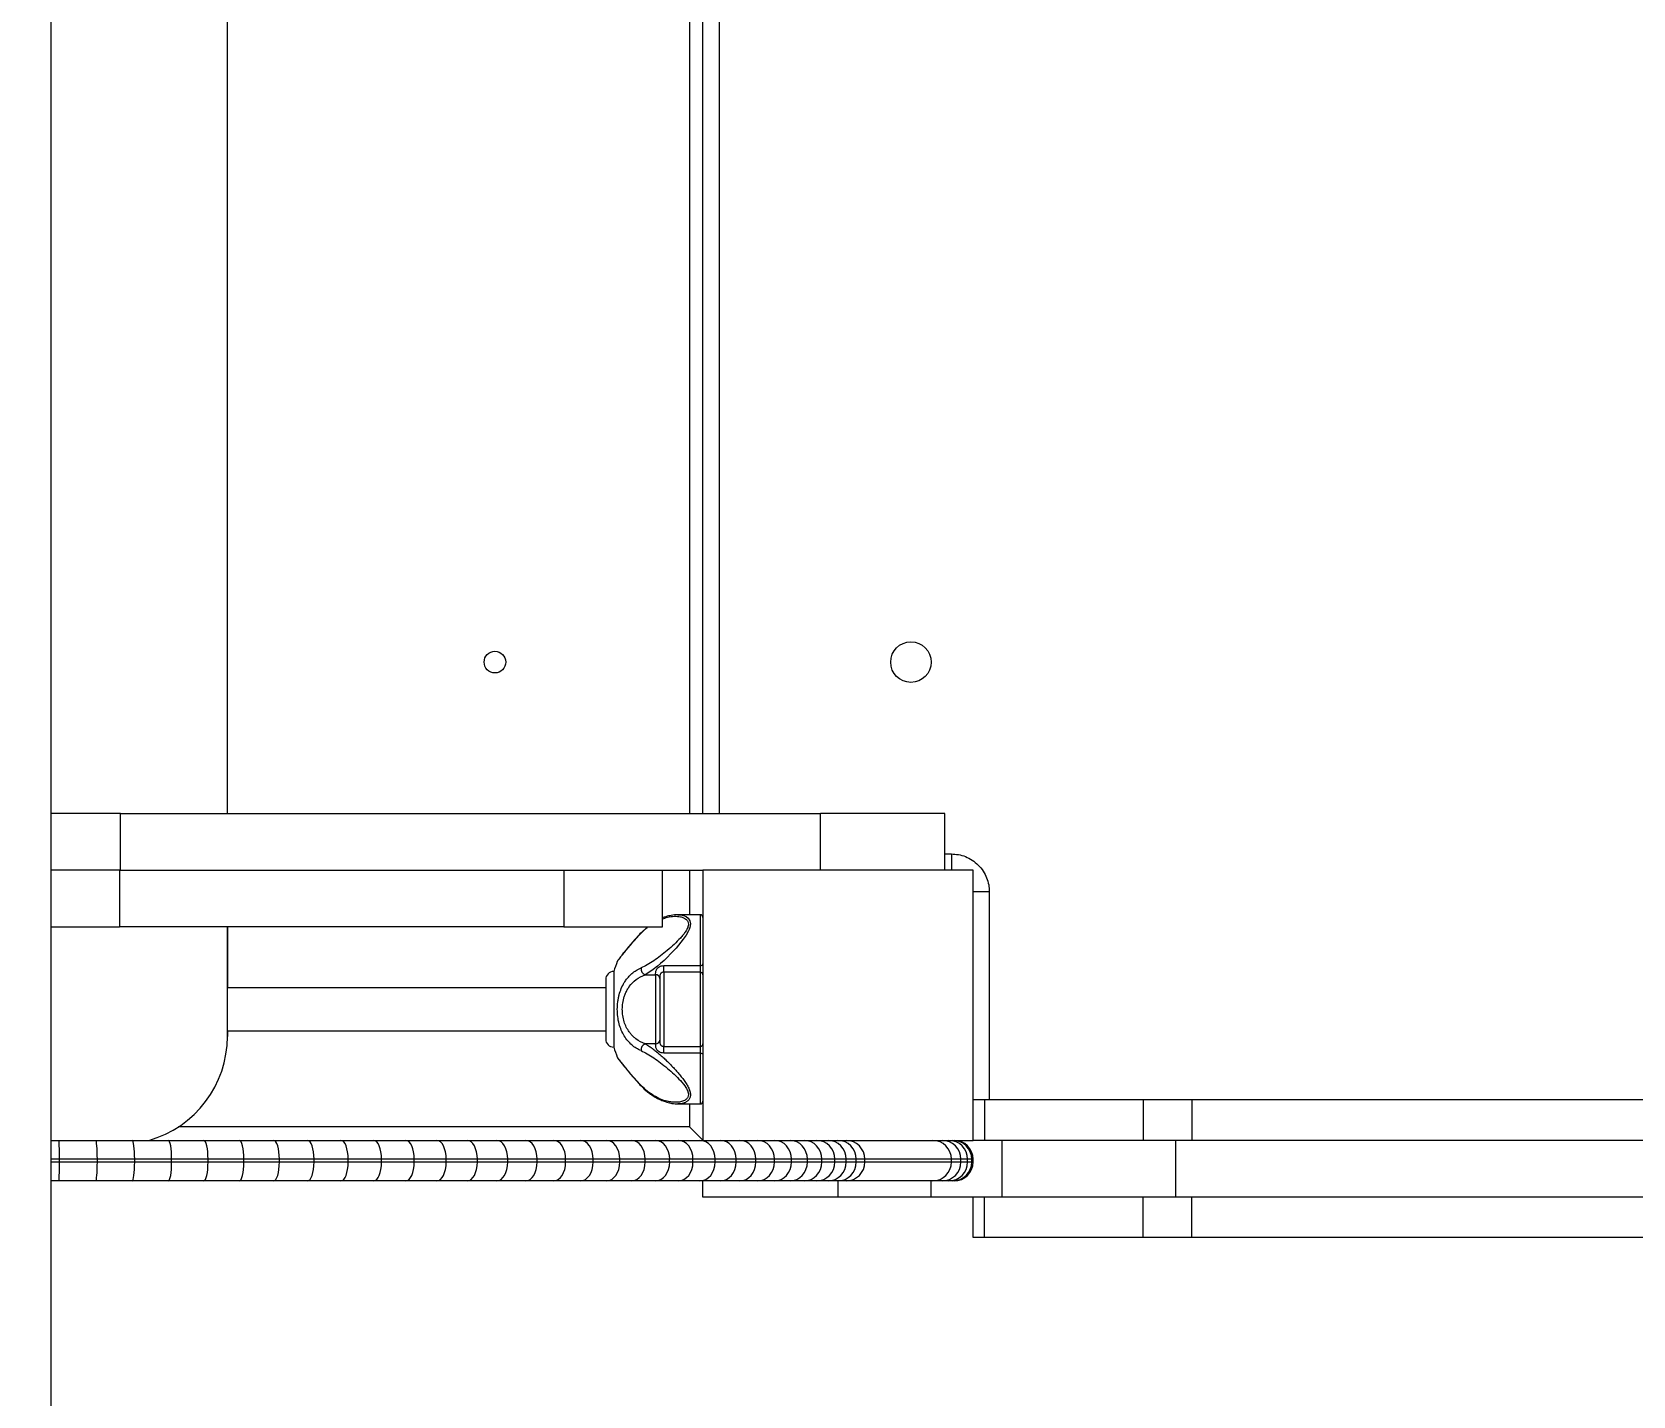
# Model space of a CAD drawing. Header units: millimetres. Extents: x -4932 to 5706, y -4240 to 3644.
# Drawn here: x -1190 to -597, y -250 to 254 of the extents above; entities that cross this region are included whole.
import ezdxf

# ---------------------------------------------------------------- set-up
doc = ezdxf.new("R2010")
doc.units = ezdxf.units.MM
for name, color, linetype in [('DIKOM_ОБЪЕКТ', 7, 'Continuous'), ('DIKOM_РАЗМЕР_ЗОНА', 7, 'Continuous'), ('DIKOM_РАЗМЕР_ОБЪЕКТА', 7, 'Continuous')]:
    doc.layers.add(name, color=color, linetype=linetype)
doc.styles.add('style1', font='arial.ttf', dxfattribs={"width": 0.8})
doc.dimstyles.new('1-50', dxfattribs={"dimtxt": 300, "dimasz": 200, "dimexe": 100, "dimexo": 0, "dimgap": 100, "dimtad": 1, "dimtxsty": 'style1', "dimcen": 200, "dimclrd": 7, "dimclre": 7, "dimclrt": 7, "dimadec": 1, "dimazin": 2, "dimtfac": 1, "dimtmove": 0, "dimatfit": 2, "dimfxl": 0, "dimlwd": 25, "dimlwe": 18, "dimarcsym": 0})

# ---------------------------------------------------------------- blocks, each defined once
blk = doc.blocks.new('*D9')
at = {"layer": 'Defpoints', "color": 0, "transparency": 16777216}
for p in [(2719.86, 1175.05), (-3422.65, 453.77), (2719.86, -2384.52)]:
    blk.add_point(p, dxfattribs=at)
at = {"layer": 'DIKOM_РАЗМЕР_ОБЪЕКТА', "color": 7, "lineweight": 18, "transparency": 16777216}
for p, q in [((2719.86, 1175.05), (2719.86, -2484.52)), ((-3422.65, 453.77), (-3422.65, -2484.52))]:
    blk.add_line(p, q, dxfattribs=at)
at = {"layer": 'DIKOM_РАЗМЕР_ОБЪЕКТА', "color": 7, "lineweight": 25, "transparency": 16777216}
blk.add_line((-3222.65, -2384.52), (2519.86, -2384.52), dxfattribs=at)
at = {"layer": 'DIKOM_РАЗМЕР_ОБЪЕКТА', "color": 7, "transparency": 16777216}
for points in [[(-3222.65, -2351.19), (-3222.65, -2417.86), (-3422.65, -2384.52)], [(2519.86, -2351.19), (2519.86, -2417.86), (2719.86, -2384.52)]]:
    blk.add_solid(points, dxfattribs=at)
at = {"layer": 'DIKOM_РАЗМЕР_ОБЪЕКТА', "color": 7, "transparency": 16777216, "insert": (-365.43, -2131.35), "char_height": 300, "attachment_point": 5, "style": 'style1'}
blk.add_mtext('6150', dxfattribs=at)
blk = doc.blocks.new('*D10')
at = {"layer": 'Defpoints', "color": 0, "transparency": 16777216}
for p in [(-491.65, 2144.27), (4080.56, 2144.27), (-2869.99, -1402.97)]:
    blk.add_point(p, dxfattribs=at)
at = {"layer": 'DIKOM_РАЗМЕР_ОБЪЕКТА', "color": 7, "lineweight": 18, "transparency": 16777216}
for p, q in [((-491.65, 2144.27), (4180.56, 2144.27)), ((-2869.99, -1402.97), (4180.56, -1402.97))]:
    blk.add_line(p, q, dxfattribs=at)
at = {"layer": 'DIKOM_РАЗМЕР_ОБЪЕКТА', "color": 7, "lineweight": 25, "transparency": 16777216}
blk.add_line((4080.56, -1202.97), (4080.56, 1944.27), dxfattribs=at)
at = {"layer": 'DIKOM_РАЗМЕР_ОБЪЕКТА', "color": 7, "transparency": 16777216}
for points in [[(4047.23, 1944.27), (4113.9, 1944.27), (4080.56, 2144.27)], [(4047.23, -1202.97), (4113.9, -1202.97), (4080.56, -1402.97)]]:
    blk.add_solid(points, dxfattribs=at)
at = {"layer": 'DIKOM_РАЗМЕР_ОБЪЕКТА', "color": 7, "transparency": 16777216, "insert": (3827.29, 1071.33), "char_height": 300, "attachment_point": 5, "rotation": 90, "style": 'style1'}
blk.add_mtext('3500', dxfattribs=at)
blk = doc.blocks.new('*D11')
at = {"layer": 'Defpoints', "color": 0, "transparency": 16777216}
for p in [(4718.35, 600.06), (-4931.65, -2305.73), (4718.35, -4140.16)]:
    blk.add_point(p, dxfattribs=at)
at = {"layer": 'DIKOM_РАЗМЕР_ЗОНА', "color": 7, "lineweight": 18, "transparency": 16777216}
for p, q in [((4718.35, 600.06), (4718.35, -4240.16)), ((-4931.65, -2305.73), (-4931.65, -4240.16))]:
    blk.add_line(p, q, dxfattribs=at)
at = {"layer": 'DIKOM_РАЗМЕР_ЗОНА', "color": 7, "lineweight": 25, "transparency": 16777216}
blk.add_line((-4731.65, -4140.16), (4518.35, -4140.16), dxfattribs=at)
at = {"layer": 'DIKOM_РАЗМЕР_ЗОНА', "color": 7, "transparency": 16777216}
for points in [[(-4731.65, -4106.82), (-4731.65, -4173.49), (-4931.65, -4140.16)], [(4518.35, -4106.82), (4518.35, -4173.49), (4718.35, -4140.16)]]:
    blk.add_solid(points, dxfattribs=at)
at = {"layer": 'DIKOM_РАЗМЕР_ЗОНА', "color": 7, "transparency": 16777216, "insert": (-131.65, -3886.98), "char_height": 300, "attachment_point": 5, "style": 'style1'}
blk.add_mtext('9650', dxfattribs=at)
blk = doc.blocks.new('*D12')
at = {"layer": 'Defpoints', "color": 0, "transparency": 16777216}
for p in [(-491.65, 3644.27), (5605.61, 3644.27), (-3816.14, -3400.27)]:
    blk.add_point(p, dxfattribs=at)
at = {"layer": 'DIKOM_РАЗМЕР_ЗОНА', "color": 7, "lineweight": 18, "transparency": 16777216}
for p, q in [((-491.65, 3644.27), (5705.61, 3644.27)), ((-3816.14, -3400.27), (5705.61, -3400.27))]:
    blk.add_line(p, q, dxfattribs=at)
at = {"layer": 'DIKOM_РАЗМЕР_ЗОНА', "color": 7, "lineweight": 25, "transparency": 16777216}
blk.add_line((5605.61, -3200.27), (5605.61, 3444.27), dxfattribs=at)
at = {"layer": 'DIKOM_РАЗМЕР_ЗОНА', "color": 7, "transparency": 16777216}
for points in [[(5572.27, 3444.27), (5638.94, 3444.27), (5605.61, 3644.27)], [(5572.27, -3200.27), (5638.94, -3200.27), (5605.61, -3400.27)]]:
    blk.add_solid(points, dxfattribs=at)
at = {"layer": 'DIKOM_РАЗМЕР_ЗОНА', "color": 7, "transparency": 16777216, "insert": (5352.44, 785.21), "char_height": 300, "attachment_point": 5, "rotation": 90, "style": 'style1'}
blk.add_mtext('7000', dxfattribs=at)

msp = doc.modelspace()

# ---------------------------------------------------------------- linework, layer by layer
at = {"layer": 'DIKOM_ОБЪЕКТ', "color": 7, "linetype": 'Continuous', "lineweight": 15}
for p, q in [((-1117.648, -34.732), (-1117.648, 623.268)), ((-946.648, 623.268), (-946.648, -34.732)), ((-941.648, -34.732), (-941.648, 623.268)), ((-935.648, 623.268), (-935.648, -34.732)), ((-1182.994, 294.224), (-1182.994, -339.229)), ((-1157.297, -34.732), (-1182.994, -34.732)), ((-1157.297, -55.732), (-1157.297, -34.732)), ((-1157.297, -34.732), (-898.154, -34.732)), ((-898.154, -55.732), (-898.154, -34.732)), ((-852.141, -34.732), (-898.154, -34.732)), ((-852.141, -55.732), (-852.141, -34.732)), ((-852.141, -49.732), (-849.648, -49.732)), ((-849.648, -49.732), (-849.648, -55.732)), ((-1157.297, -55.732), (-1182.994, -55.732)), ((-1157.628, -55.732), (-1157.628, -76.732)), ((-1157.297, -55.732), (-941.648, -55.732)), ((-993.131, -55.732), (-993.131, -76.732)), ((-956.623, -76.732), (-956.623, -55.732)), ((-946.648, -55.732), (-946.648, -72.231)), ((-841.648, -55.732), (-941.648, -55.732)), ((-941.648, -55.732), (-941.648, -155.732)), ((-841.648, -155.732), (-841.648, -55.732)), ((-835.648, -63.732), (-841.648, -63.732)), ((-835.648, -63.732), (-835.648, -140.732)), ((-1182.994, -76.732), (-1157.628, -76.732)), ((-993.131, -76.732), (-1157.628, -76.732)), ((-1117.648, -117.232), (-1117.648, -76.732)), ((-1117.646, -76.732), (-1117.647, -99.236)), ((-993.131, -76.732), (-956.623, -76.732)), ((-962.224, -76.732), (-964.523, -78.867)), ((-942.648, -72.231), (-950.863, -72.231)), ((-942.648, -72.231), (-942.648, -91.04)), ((-974.648, -93.231), (-974.648, -121.231)), ((-963.077, -94.43), (-959.148, -94.43)), ((-959.148, -94.43), (-959.148, -120.031)), ((-957.096, -93.812), (-957.201, -93.914)), ((-956.148, -91.04), (-942.648, -91.04)), ((-956.148, -93.491), (-956.148, -91.04)), ((-956.148, -93.491), (-956.148, -120.971)), ((-942.648, -93.491), (-956.148, -93.491)), ((-942.648, -91.04), (-942.648, -93.491)), ((-942.648, -93.491), (-942.648, -120.971)), ((-1117.648, -99.236), (-1117.647, -99.236)), ((-977.648, -99.231), (-1117.647, -99.231)), ((-1117.648, -115.231), (-977.648, -115.231)), ((-1117.648, -115.236), (-1117.647, -115.236)), ((-1117.647, -115.231), (-1117.647, -115.236)), ((-1117.647, -115.236), (-1117.647, -117.236)), ((-959.148, -120.031), (-963.077, -120.031)), ((-956.148, -120.971), (-942.648, -120.971)), ((-956.148, -123.422), (-956.148, -120.971)), ((-942.648, -123.422), (-956.148, -123.422)), ((-942.648, -120.971), (-942.648, -123.422)), ((-942.648, -123.422), (-942.648, -142.231)), ((-837.385, -140.732), (-841.648, -140.732)), ((-837.385, -140.732), (-837.385, -155.732)), ((-778.64, -140.732), (-837.385, -140.732)), ((-778.64, -140.732), (-778.64, -155.732)), ((-760.722, -140.732), (-778.64, -140.732)), ((-760.722, -140.732), (-760.722, -155.732)), ((-572.573, -140.732), (-760.722, -140.732)), ((-950.86, -142.231), (-950.857, -142.231)), ((-950.857, -142.231), (-942.648, -142.231)), ((-946.648, -142.231), (-946.648, -150.732)), ((-946.648, -150.732), (-1135.786, -150.732)), ((-1182.994, -155.732), (-1180.102, -155.732)), ((-1180.102, -155.732), (-1166.426, -155.732)), ((-1166.426, -155.732), (-1152.898, -155.732)), ((-1152.898, -155.732), (-1139.532, -155.732)), ((-1139.532, -155.732), (-1126.343, -155.732)), ((-1126.343, -155.732), (-1113.343, -155.732)), ((-1113.343, -155.732), (-1100.548, -155.732)), ((-1100.548, -155.732), (-1087.971, -155.732)), ((-1087.971, -155.732), (-1075.627, -155.732)), ((-1075.627, -155.732), (-1063.529, -155.732)), ((-1063.529, -155.732), (-1051.69, -155.732)), ((-1051.69, -155.732), (-1040.126, -155.732)), ((-1040.126, -155.732), (-1028.853, -155.732)), ((-1028.853, -155.732), (-1017.883, -155.732)), ((-1017.883, -155.732), (-1007.23, -155.732)), ((-1007.23, -155.732), (-996.909, -155.732)), ((-996.909, -155.732), (-986.934, -155.732)), ((-986.934, -155.732), (-977.323, -155.732)), ((-977.323, -155.732), (-968.084, -155.732)), ((-968.084, -155.732), (-959.234, -155.732)), ((-959.234, -155.732), (-950.791, -155.732)), ((-950.791, -155.732), (-942.763, -155.732)), ((-942.763, -155.732), (-935.168, -155.732)), ((-935.168, -155.732), (-928.02, -155.732)), ((-928.02, -155.732), (-921.332, -155.732)), ((-921.332, -155.732), (-915.117, -155.732)), ((-915.117, -155.732), (-909.392, -155.732)), ((-909.392, -155.732), (-904.171, -155.732)), ((-904.171, -155.732), (-899.465, -155.732)), ((-899.465, -155.732), (-895.291, -155.732)), ((-895.291, -155.732), (-891.664, -155.732)), ((-891.664, -155.732), (-888.578, -155.732)), ((-888.578, -155.732), (-856.55, -155.732)), ((-856.55, -155.732), (-854.232, -155.732)), ((-856.55, -155.732), (-841.648, -155.732)), ((-830.912, -155.732), (-841.648, -155.732)), ((-830.912, -176.732), (-830.912, -155.732)), ((-766.648, -155.732), (-830.912, -155.732)), ((-766.648, -176.732), (-766.648, -155.732)), ((-216.648, -155.732), (-766.648, -155.732)), ((-1179.795, -162.732), (-1182.994, -162.732)), ((-1182.994, -163.732), (-1179.795, -163.732)), ((-1179.795, -163.732), (-1179.795, -162.732)), ((-1165.813, -162.732), (-1179.795, -162.732)), ((-1179.795, -163.732), (-1165.813, -163.732)), ((-1165.813, -163.732), (-1165.813, -162.732)), ((-1151.98, -162.732), (-1165.813, -162.732)), ((-1165.813, -163.732), (-1151.98, -163.732)), ((-1151.98, -163.732), (-1151.98, -162.732)), ((-1138.313, -162.732), (-1151.98, -162.732)), ((-1151.98, -163.732), (-1138.313, -163.732)), ((-1138.313, -163.732), (-1138.313, -162.732)), ((-1124.826, -162.732), (-1138.313, -162.732)), ((-1138.313, -163.732), (-1124.826, -163.732)), ((-1124.826, -163.732), (-1124.826, -162.732)), ((-1111.533, -162.732), (-1124.826, -162.732)), ((-1124.826, -163.732), (-1111.533, -163.732)), ((-1111.533, -163.732), (-1111.533, -162.732)), ((-1098.449, -162.732), (-1111.533, -162.732)), ((-1111.533, -163.732), (-1098.449, -163.732)), ((-1098.449, -163.732), (-1098.449, -162.732)), ((-1085.588, -162.732), (-1098.449, -162.732)), ((-1098.449, -163.732), (-1085.588, -163.732)), ((-1085.588, -163.732), (-1085.588, -162.732)), ((-1072.966, -162.732), (-1085.588, -162.732)), ((-1085.588, -163.732), (-1072.966, -163.732)), ((-1072.966, -163.732), (-1072.966, -162.732)), ((-1060.595, -162.732), (-1072.966, -162.732)), ((-1072.966, -163.732), (-1060.595, -163.732)), ((-1060.595, -163.732), (-1060.595, -162.732)), ((-1048.491, -162.732), (-1060.595, -162.732)), ((-1060.595, -163.732), (-1048.491, -163.732)), ((-1048.491, -163.732), (-1048.491, -162.732)), ((-1036.667, -162.732), (-1048.491, -162.732)), ((-1048.491, -163.732), (-1036.667, -163.732)), ((-1036.667, -163.732), (-1036.667, -162.732)), ((-1025.141, -162.732), (-1036.667, -162.732)), ((-1036.667, -163.732), (-1025.141, -163.732)), ((-1025.141, -163.732), (-1025.141, -162.732)), ((-1013.925, -162.732), (-1025.141, -162.732)), ((-1025.141, -163.732), (-1013.925, -163.732)), ((-1013.925, -163.732), (-1013.925, -162.732)), ((-1003.035, -162.732), (-1013.925, -162.732)), ((-1013.925, -163.732), (-1003.035, -163.732)), ((-1003.035, -163.732), (-1003.035, -162.732)), ((-992.483, -162.732), (-1003.035, -162.732)), ((-1003.035, -163.732), (-992.483, -163.732)), ((-992.483, -163.732), (-992.483, -162.732)), ((-982.285, -162.732), (-992.483, -162.732)), ((-992.483, -163.732), (-982.285, -163.732)), ((-982.285, -163.732), (-982.285, -162.732)), ((-972.458, -162.732), (-982.285, -162.732)), ((-982.285, -163.732), (-972.458, -163.732)), ((-972.458, -163.732), (-972.458, -162.732)), ((-963.012, -162.732), (-972.458, -162.732)), ((-972.458, -163.732), (-963.012, -163.732)), ((-963.012, -163.732), (-963.012, -162.732)), ((-953.965, -162.732), (-963.012, -162.732)), ((-963.012, -163.732), (-953.965, -163.732)), ((-953.965, -163.732), (-953.965, -162.732)), ((-945.332, -162.732), (-953.965, -162.732)), ((-953.965, -163.732), (-945.332, -163.732)), ((-945.332, -163.732), (-945.332, -162.732)), ((-937.124, -162.732), (-945.332, -162.732)), ((-945.332, -163.732), (-937.124, -163.732)), ((-937.124, -163.732), (-937.124, -162.732)), ((-929.358, -162.732), (-937.124, -162.732)), ((-937.124, -163.732), (-929.358, -163.732)), ((-929.358, -163.732), (-929.358, -162.732)), ((-922.048, -162.732), (-929.358, -162.732)), ((-929.358, -163.732), (-922.048, -163.732)), ((-922.048, -163.732), (-922.048, -162.732)), ((-915.21, -162.732), (-922.048, -162.732)), ((-922.048, -163.732), (-915.21, -163.732)), ((-915.21, -163.732), (-915.21, -162.732)), ((-908.855, -162.732), (-915.21, -162.732)), ((-915.21, -163.732), (-908.855, -163.732)), ((-908.855, -163.732), (-908.855, -162.732)), ((-903, -162.732), (-908.855, -162.732)), ((-908.855, -163.732), (-903, -163.732)), ((-903, -163.732), (-903, -162.732)), ((-897.661, -162.732), (-903, -162.732)), ((-903, -163.732), (-897.661, -163.732)), ((-897.661, -163.732), (-897.661, -162.732)), ((-892.849, -162.732), (-897.661, -162.732)), ((-897.661, -163.732), (-892.849, -163.732)), ((-892.849, -163.732), (-892.849, -162.732)), ((-888.581, -162.732), (-892.849, -162.732)), ((-892.849, -163.732), (-888.581, -163.732)), ((-888.581, -163.732), (-888.581, -162.732)), ((-884.873, -162.732), (-888.581, -162.732)), ((-888.581, -163.732), (-884.873, -163.732)), ((-884.873, -163.732), (-884.873, -162.732)), ((-881.736, -162.732), (-884.873, -162.732)), ((-884.873, -163.732), (-881.736, -163.732)), ((-881.736, -163.732), (-881.736, -162.732)), ((-849.675, -162.732), (-881.736, -162.732)), ((-881.736, -163.732), (-849.675, -163.732)), ((-849.675, -163.732), (-849.675, -162.732)), ((-846.169, -162.732), (-849.675, -162.732)), ((-849.675, -163.732), (-846.169, -163.732)), ((-846.169, -163.732), (-846.169, -162.732)), ((-843.659, -162.732), (-846.169, -162.732)), ((-846.169, -163.732), (-843.659, -163.732)), ((-843.659, -163.732), (-843.659, -162.732)), ((-842.151, -162.732), (-843.659, -162.732)), ((-843.659, -163.732), (-842.151, -163.732)), ((-842.151, -163.732), (-842.151, -162.732)), ((-841.648, -162.732), (-842.151, -162.732)), ((-842.151, -163.732), (-841.648, -163.732)), ((-841.648, -163.732), (-841.648, -162.732)), ((-1180.102, -170.732), (-1182.994, -170.732)), ((-1166.426, -170.732), (-1180.102, -170.732)), ((-1152.898, -170.732), (-1166.426, -170.732)), ((-1139.532, -170.732), (-1152.898, -170.732)), ((-1126.343, -170.732), (-1139.532, -170.732)), ((-1113.343, -170.732), (-1126.343, -170.732)), ((-1100.548, -170.732), (-1113.343, -170.732)), ((-1087.971, -170.732), (-1100.548, -170.732)), ((-1075.627, -170.732), (-1087.971, -170.732)), ((-1063.529, -170.732), (-1075.627, -170.732)), ((-1051.69, -170.732), (-1063.529, -170.732)), ((-1040.126, -170.732), (-1051.69, -170.732)), ((-1028.853, -170.732), (-1040.126, -170.732)), ((-1017.883, -170.732), (-1028.853, -170.732)), ((-1007.23, -170.732), (-1017.883, -170.732)), ((-996.909, -170.732), (-1007.23, -170.732)), ((-986.934, -170.732), (-996.909, -170.732)), ((-977.323, -170.732), (-986.934, -170.732)), ((-968.084, -170.732), (-977.323, -170.732)), ((-959.234, -170.732), (-968.084, -170.732)), ((-950.791, -170.732), (-959.234, -170.732)), ((-942.763, -170.732), (-950.791, -170.732)), ((-935.168, -170.732), (-942.763, -170.732)), ((-941.648, -176.732), (-941.648, -170.732)), ((-928.02, -170.732), (-935.168, -170.732)), ((-921.332, -170.732), (-928.02, -170.732)), ((-915.117, -170.732), (-921.332, -170.732)), ((-909.392, -170.732), (-915.117, -170.732)), ((-904.171, -170.732), (-909.392, -170.732)), ((-899.465, -170.732), (-904.171, -170.732)), ((-895.291, -170.732), (-899.465, -170.732)), ((-891.664, -170.732), (-895.291, -170.732)), ((-888.578, -170.732), (-891.664, -170.732)), ((-891.648, -176.732), (-891.648, -170.732)), ((-856.55, -170.732), (-888.578, -170.732)), ((-857.143, -176.732), (-857.143, -170.732)), ((-853.091, -170.732), (-856.55, -170.732)), ((-850.626, -170.732), (-853.091, -170.732)), ((-849.144, -170.732), (-850.626, -170.732)), ((-848.648, -170.732), (-849.144, -170.732)), ((-891.648, -176.732), (-941.648, -176.732)), ((-857.143, -176.732), (-891.648, -176.732)), ((-830.912, -176.732), (-857.143, -176.732)), ((-841.648, -191.732), (-841.648, -176.732)), ((-837.385, -191.732), (-837.385, -176.732)), ((-766.648, -176.732), (-830.912, -176.732)), ((-778.64, -191.732), (-778.64, -176.732)), ((-216.648, -176.732), (-766.648, -176.732)), ((-760.722, -191.732), (-760.722, -176.732)), ((-837.385, -191.732), (-841.648, -191.732)), ((-778.64, -191.732), (-837.385, -191.732)), ((-760.722, -191.732), (-778.64, -191.732)), ((-572.573, -191.732), (-760.722, -191.732))]:
    msp.add_line(p, q, dxfattribs=at)
at = {"layer": 'DIKOM_ОБЪЕКТ', "color": 7, "linetype": 'Continuous', "lineweight": 15, "flags": 128}
for points in [[(-950.909, -72.247), (-949.925, -72.284), (-948.902, -72.487), (-947.84, -72.932), (-947.063, -73.533), (-946.479, -74.433), (-946.266, -75.6), (-946.48, -76.963), (-946.724, -77.665), (-947.063, -78.415), (-947.841, -79.78), (-948.906, -81.321), (-949.771, -82.437), (-950.671, -83.519), (-951.57, -84.543), (-952.501, -85.559), (-953.596, -86.705), (-954.826, -87.935), (-956.052, -89.105), (-957.387, -90.315), (-958.496, -91.263), (-960.128, -92.551), (-961.651, -93.609), (-963.077, -94.43), (-963.077, -94.43)], [(-964.574, -79.084), (-964.568, -78.938), (-964.523, -78.867)], [(-942.648, -91.04), (-942.453, -91.027), (-942.265, -90.991), (-942.092, -90.932), (-941.941, -90.853), (-941.816, -90.757), (-941.724, -90.647), (-941.667, -90.528), (-941.648, -90.404)], [(-942.648, -123.422), (-942.453, -123.434), (-942.265, -123.47), (-942.092, -123.529), (-941.941, -123.608), (-941.816, -123.704), (-941.724, -123.814), (-941.667, -123.934), (-941.648, -124.058)], [(-964.574, -135.378), (-964.568, -135.523), (-964.523, -135.594)], [(-946.648, -150.732), (-945.779, -151.601), (-944.938, -152.443), (-944.148, -153.232), (-943.434, -153.946), (-942.818, -154.563), (-942.318, -155.063), (-941.949, -155.431), (-941.724, -155.656), (-941.648, -155.732)]]:
    msp.add_lwpolyline(points, dxfattribs=at)
at = {"layer": 'DIKOM_ОБЪЕКТ', "color": 7, "linetype": 'Continuous', "lineweight": 15}
for centre, radius in [((-1018.648, 21.268), 4), ((-864.648, 21.268), 7.5)]:
    msp.add_circle(centre, radius, dxfattribs=at)
for centre, radius, start, end in [((-942.648, -73.231), 1, 0, 90), ((-974.648, -96.231), 3, 90, 180), ((-928.404, -107.231), 48.317, 158.461252, 163.156755), ((-962.065, -92.126), 2.517, 175.673632, 246.277365), ((-959.097, -95.88), 1.451, 2.142286, 91.992053), ((-956.148, -94.973), 1.5, 134.829325, 180), ((-942.647, -94.49), 0.999, 0.036504, 90.03398), ((-1157.648, -117.232), 40, 285.740549, 0), ((-1157.647, -117.235), 40, 285.752541, 359.998597), ((-974.648, -118.231), 3, 180, 270), ((-928.404, -107.231), 48.317, 196.843245, 201.538333), ((-962.065, -122.335), 2.517, 113.722727, 184.326277), ((-959.097, -118.581), 1.451, 268.007947, 357.857714), ((-956.148, -119.489), 1.5, 180, 225.135341), ((-942.647, -119.971), 0.999, 269.965809, 359.963492), ((-942.648, -141.231), 1, 270, 0), ((-848.648, -162.732), 7, 0, 90), ((-848.648, -163.732), 7, 270, 0)]:
    msp.add_arc(centre, radius, start, end, dxfattribs=at)
for centre, ratio, start_param, end_param in [((-1180.102, -162.732), 0.0439091, 4.712389, 6.2831853), ((-1166.426, -162.732), 0.0876629, 4.712389, 6.2831853), ((-1152.898, -162.732), 0.1311071, 4.712389, 6.2831853), ((-1139.532, -162.732), 0.174148, 4.712389, 6.2831853), ((-1126.343, -162.732), 0.2166879, 4.712389, 6.2831853), ((-1113.343, -162.732), 0.2586182, 4.712389, 6.2831853), ((-1100.548, -162.732), 0.2998581, 4.712389, 6.2831853), ((-1087.971, -162.732), 0.3404106, 4.712389, 6.2831853), ((-1075.627, -162.732), 0.3801674, 4.712389, 6.2831853), ((-1063.529, -162.732), 0.4190297, 4.712389, 6.2831853), ((-1051.69, -162.732), 0.4570168, 4.712389, 6.2831853), ((-1040.126, -162.732), 0.49411, 4.712389, 6.2831853), ((-1028.853, -162.732), 0.5302312, 4.712389, 6.2831853), ((-1017.883, -162.732), 0.5652929, 4.712389, 6.2831853), ((-1007.23, -162.732), 0.5993315, 4.712389, 6.2831853), ((-996.909, -162.732), 0.6323117, 4.712389, 6.2831853), ((-986.934, -162.732), 0.664207, 4.712389, 6.2831853), ((-977.323, -162.732), 0.6949264, 4.712389, 6.2831853), ((-968.084, -162.732), 0.7244413, 4.712389, 6.2831853), ((-959.234, -162.732), 0.752831, 4.712389, 6.2831853), ((-950.791, -162.732), 0.7799026, 4.712389, 6.2831853), ((-942.763, -162.732), 0.8056354, 4.712389, 6.2831853), ((-935.168, -162.732), 0.8300681, 4.712389, 6.2831853), ((-928.02, -162.732), 0.8530977, 4.712389, 6.2831853), ((-921.332, -162.732), 0.8746294, 4.712389, 6.2831853), ((-915.117, -162.732), 0.8946502, 4.712389, 6.2831853), ((-909.392, -162.732), 0.9131396, 4.712389, 6.2831853), ((-904.171, -162.732), 0.9299677, 4.712389, 6.2831853), ((-899.465, -162.732), 0.9451114, 4.712389, 6.2831853), ((-895.291, -162.732), 0.9585353, 4.712389, 6.2831853), ((-891.664, -162.732), 0.9701411, 4.712389, 6.2831853), ((-888.578, -162.732), 0.9774526, 4.712389, 6.2831853), ((-856.55, -162.732), 0.9821935, 4.712389, 6.2831853), ((-853.091, -162.732), 0.9888546, 4.712389, 6.2831853), ((-850.626, -162.732), 0.9952158, 4.712389, 6.2831853), ((-849.144, -162.732), 0.9990437, 4.712389, 6.2831853), ((-1180.102, -163.732), 0.0439091, 3.1415927, 4.712389), ((-1166.426, -163.732), 0.0876629, 3.1415927, 4.712389), ((-1152.898, -163.732), 0.1311071, 3.1415927, 4.712389), ((-1139.532, -163.732), 0.174148, 3.1415927, 4.712389), ((-1126.343, -163.732), 0.2166879, 3.1415927, 4.712389), ((-1113.343, -163.732), 0.2586182, 3.1415927, 4.712389), ((-1100.548, -163.732), 0.2998581, 3.1415927, 4.712389), ((-1087.971, -163.732), 0.3404106, 3.1415927, 4.712389), ((-1075.627, -163.732), 0.3801674, 3.1415927, 4.712389), ((-1063.529, -163.732), 0.4190297, 3.1415927, 4.712389), ((-1051.69, -163.732), 0.4570168, 3.1415927, 4.712389), ((-1040.126, -163.732), 0.49411, 3.1415927, 4.712389), ((-1028.853, -163.732), 0.5302312, 3.1415927, 4.712389), ((-1017.883, -163.732), 0.5652929, 3.1415927, 4.712389), ((-1007.23, -163.732), 0.5993315, 3.1415927, 4.712389), ((-996.909, -163.732), 0.6323117, 3.1415927, 4.712389), ((-986.934, -163.732), 0.664207, 3.1415927, 4.712389), ((-977.323, -163.732), 0.6949264, 3.1415927, 4.712389), ((-968.084, -163.732), 0.7244413, 3.1415927, 4.712389), ((-959.234, -163.732), 0.752831, 3.1415927, 4.712389), ((-950.791, -163.732), 0.7799026, 3.1415927, 4.712389), ((-942.763, -163.732), 0.8056354, 3.1415927, 4.712389), ((-935.168, -163.732), 0.8300681, 3.1415927, 4.712389), ((-928.02, -163.732), 0.8530977, 3.1415927, 4.712389), ((-921.332, -163.732), 0.8746294, 3.1415927, 4.712389), ((-915.117, -163.732), 0.8946502, 3.1415927, 4.712389), ((-909.392, -163.732), 0.9131396, 3.1415927, 4.712389), ((-904.171, -163.732), 0.9299677, 3.1415927, 4.712389), ((-899.465, -163.732), 0.9451114, 3.1415927, 4.712389), ((-895.291, -163.732), 0.9585353, 3.1415927, 4.712389), ((-891.664, -163.732), 0.9701411, 3.1415927, 4.712389), ((-888.578, -163.732), 0.9774526, 3.1415927, 4.712389), ((-856.55, -163.732), 0.9821935, 3.1415927, 4.712389), ((-853.091, -163.732), 0.9888546, 3.1415927, 4.712389), ((-850.626, -163.732), 0.9952158, 3.1415927, 4.712389), ((-849.144, -163.732), 0.9990437, 3.1415927, 4.712389)]:
    msp.add_ellipse(centre, major_axis=(0, 7), ratio=ratio, start_param=start_param, end_param=end_param, dxfattribs=at)
for points, knots in [([(-849.648, -49.732), (-848.794, -49.778), (-847.035, -49.871), (-844.426, -50.65), (-841.917, -51.942), (-839.678, -53.763), (-837.857, -56.001), (-836.566, -58.51), (-835.787, -61.12), (-835.693, -62.879), (-835.648, -63.732)], [0, 0, 0, 0, 0.1165118, 0.2400106, 0.3686387, 0.5000008, 0.6313598, 0.7599878, 0.8834836, 1, 1, 1, 1]), ([(-956.623, -73.76), (-956.017, -73.545), (-954.573, -73.03), (-952.306, -72.742), (-950.282, -72.853), (-948.843, -73.29), (-948.046, -73.745), (-947.545, -74.227), (-947.161, -74.812), (-946.949, -75.707), (-947.227, -76.98), (-947.934, -78.312), (-948.883, -79.608), (-950.326, -81.267), (-952.328, -83.235), (-954.829, -85.433), (-957.362, -87.469), (-959.862, -89.286), (-962.31, -90.868), (-963.819, -91.58), (-964.574, -91.937)], [0, 0, 0, 0, 0.056518, 0.13457, 0.2133786, 0.2555898, 0.2922136, 0.3140179, 0.3342062, 0.3713511, 0.4108514, 0.4503863, 0.4898282, 0.5293821, 0.6078667, 0.6866281, 0.7647798, 0.8433355, 0.9216093, 1, 1, 1, 1]), ([(-964.574, -79.084), (-963.826, -78.31), (-962.981, -77.435), (-962.062, -76.805), (-961.956, -76.732)], [0, 0, 0, 0, 0.8851455, 1, 1, 1, 1]), ([(-950.861, -72.231), (-951.711, -72.28), (-953.176, -72.365), (-955.163, -72.863), (-956.205, -73.258), (-956.623, -73.417)], [0, 0, 0, 0, 0.4521552, 0.7799432, 1, 1, 1, 1]), ([(-973.344, -89.491), (-973.313, -89.451), (-973.25, -89.368), (-972.723, -88.678), (-971.908, -87.628), (-970.816, -86.254), (-969.506, -84.649), (-968.016, -82.889), (-966.376, -81.02), (-965.182, -79.736), (-964.574, -79.084)], [0, 0, 0, 0, 0.1223057, 0.247304, 0.3729234, 0.4981456, 0.6236164, 0.7489853, 0.8724131, 1, 1, 1, 1]), ([(-964.523, -78.867), (-965.107, -79.494), (-966.272, -80.745), (-967.871, -82.568), (-969.331, -84.291), (-970.606, -85.852), (-971.666, -87.187), (-972.457, -88.204), (-972.965, -88.87), (-973.024, -88.947), (-973.052, -88.985)], [0, 0, 0, 0, 0.1268616, 0.2534016, 0.379459, 0.5052631, 0.6304487, 0.7556757, 0.8799859, 1, 1, 1, 1]), ([(-973.058, -88.992), (-973.117, -89.072), (-973.232, -89.23), (-973.31, -89.409), (-973.348, -89.497)], [0, 0, 0, 0, 0.5081903, 1, 1, 1, 1]), ([(-973.348, -107.231), (-973.317, -106.32), (-973.269, -104.948), (-972.973, -103.172), (-972.583, -101.463), (-971.893, -99.438), (-970.932, -97.553), (-969.944, -96.095), (-969.009, -94.982), (-967.833, -93.861), (-966.37, -92.78), (-965.186, -92.223), (-964.574, -91.937)], [0, 0, 0, 0, 0.1240499, 0.1867438, 0.2503824, 0.372889, 0.5007634, 0.5811867, 0.6645206, 0.7511601, 0.8716286, 1, 1, 1, 1]), ([(-971.488, -107.231), (-971.455, -106.446), (-971.406, -105.263), (-971.107, -103.737), (-970.779, -102.522), (-970.31, -101.26), (-969.681, -99.982), (-968.494, -98.122), (-966.398, -95.94), (-964.226, -94.953), (-963.077, -94.43)], [0, 0, 0, 0, 0.1240355, 0.1870682, 0.251149, 0.3318819, 0.4153274, 0.5019672, 0.7365344, 1, 1, 1, 1]), ([(-959.148, -94.43), (-959.152, -94.178), (-959.16, -93.675), (-959.011, -92.75), (-958.508, -91.983), (-957.89, -91.475), (-957.079, -91.111), (-956.459, -91.064), (-956.148, -91.04)], [0, 0, 0, 0, 0.2503118, 0.4993519, 0.6292457, 0.7494744, 0.8744506, 1, 1, 1, 1]), ([(-956.148, -93.491), (-956.212, -93.493), (-956.342, -93.498), (-956.596, -93.546), (-956.872, -93.651), (-957.024, -93.76), (-957.096, -93.812)], [0, 0, 0, 0, 0.1642233, 0.3295853, 0.6793829, 1, 1, 1, 1]), ([(-977.648, -96.231), (-977.648, -96.266), (-977.648, -96.34), (-977.648, -96.952), (-977.648, -97.967), (-977.648, -99.398), (-977.648, -101.156), (-977.648, -103.128), (-977.648, -105.178), (-977.648, -106.56), (-977.648, -107.231)], [0, 0, 0, 0, 0.1165171, 0.2400124, 0.3686416, 0.5000009, 0.6313593, 0.7599889, 0.8834842, 1, 1, 1, 1]), ([(-957.648, -95.065), (-957.648, -95.045), (-957.648, -94.978), (-957.648, -95.652), (-957.648, -96.994), (-957.648, -98.968), (-957.648, -101.441), (-957.648, -104.264), (-957.648, -106.252), (-957.648, -107.231)], [0, 0, 0, 0, 0.0707941, 0.2279756, 0.3805291, 0.5330827, 0.6902649, 0.8474463, 1, 1, 1, 1]), ([(-977.648, -107.231), (-977.648, -107.902), (-977.648, -109.284), (-977.648, -111.334), (-977.648, -113.305), (-977.648, -115.064), (-977.648, -116.495), (-977.648, -117.51), (-977.648, -118.122), (-977.648, -118.195), (-977.648, -118.231)], [0, 0, 0, 0, 0.116516, 0.2400113, 0.3686409, 0.4999991, 0.6313584, 0.7599876, 0.8834829, 1, 1, 1, 1]), ([(-964.574, -122.525), (-965.17, -122.246), (-966.362, -121.689), (-968.014, -120.47), (-969.507, -118.967), (-970.823, -117.126), (-971.901, -115.007), (-972.718, -112.582), (-973.248, -109.97), (-973.315, -108.139), (-973.348, -107.231)], [0, 0, 0, 0, 0.125135, 0.2502632, 0.3787904, 0.5003555, 0.628077, 0.7504612, 0.8762801, 1, 1, 1, 1]), ([(-963.077, -120.031), (-964.234, -119.511), (-965.747, -118.83), (-967.353, -117.452), (-968.19, -116.586), (-969.112, -115.416), (-970.039, -113.869), (-970.852, -111.82), (-971.386, -109.589), (-971.454, -108.011), (-971.488, -107.231)], [0, 0, 0, 0, 0.2643458, 0.3459547, 0.4245143, 0.5002285, 0.6286675, 0.7504874, 0.8766629, 1, 1, 1, 1]), ([(-957.648, -107.231), (-957.648, -108.21), (-957.648, -110.197), (-957.648, -113.021), (-957.648, -115.494), (-957.648, -117.467), (-957.648, -118.809), (-957.648, -119.483), (-957.648, -119.417), (-957.648, -119.396)], [0, 0, 0, 0, 0.1525537, 0.3097353, 0.4669174, 0.6194709, 0.7720245, 0.9292059, 1, 1, 1, 1]), ([(-964.574, -122.525), (-963.817, -122.883), (-962.301, -123.598), (-959.847, -125.186), (-957.337, -127.011), (-954.808, -129.047), (-952.305, -131.248), (-949.919, -133.598), (-948.157, -135.726), (-947.22, -137.498), (-946.949, -138.77), (-947.215, -139.862), (-947.823, -140.55), (-948.523, -140.995), (-949.198, -141.283), (-950.179, -141.548), (-951.502, -141.692), (-953.139, -141.618), (-955.104, -141.27), (-957.362, -140.536), (-959.862, -139.268), (-962.31, -137.593), (-963.819, -136.117), (-964.574, -135.378)], [0, 0, 0, 0, 0.0624889, 0.1251077, 0.1874657, 0.2499949, 0.3120529, 0.3747122, 0.4372063, 0.4686039, 0.5000429, 0.5295651, 0.5628857, 0.5818932, 0.6027706, 0.6257312, 0.6661566, 0.708594, 0.7508424, 0.8129797, 0.8754383, 0.9376726, 1, 1, 1, 1]), ([(-963.077, -120.031), (-962.732, -120.217), (-962.017, -120.601), (-960.899, -121.342), (-959.716, -122.208), (-958.553, -123.141), (-957.318, -124.197), (-956.086, -125.314), (-954.813, -126.531), (-953.54, -127.803), (-952.323, -129.084), (-951.096, -130.438), (-949.968, -131.765), (-948.837, -133.205), (-947.854, -134.615), (-947.007, -136.081), (-946.416, -137.513), (-946.19, -138.897), (-946.378, -139.874), (-946.716, -140.52), (-947.144, -141.056), (-947.856, -141.592), (-948.793, -141.976), (-949.762, -142.171), (-950.431, -142.24), (-950.813, -142.225), (-950.884, -142.223)], [0, 0, 0, 0, 0.0443848, 0.0918028, 0.1357844, 0.1837973, 0.2255575, 0.2753192, 0.3213857, 0.3670963, 0.4169097, 0.4580952, 0.507432, 0.5502372, 0.5993381, 0.6422716, 0.6884432, 0.7346695, 0.7808567, 0.8033528, 0.8270817, 0.8700984, 0.9193114, 0.9556995, 0.9917463, 1, 1, 1, 1]), ([(-956.148, -123.422), (-956.458, -123.398), (-957.079, -123.35), (-957.89, -122.986), (-958.51, -122.477), (-959.011, -121.708), (-959.134, -120.98), (-959.148, -120.391), (-959.148, -120.151), (-959.148, -120.031)], [0, 0, 0, 0, 0.1253523, 0.2506682, 0.3709534, 0.5009478, 0.7497421, 0.8748389, 1, 1, 1, 1]), ([(-957.281, -120.47), (-957.281, -120.47), (-957.27, -120.495), (-957.235, -120.522), (-957.201, -120.548)], [0, 0, 0, 0, 0.0072151, 1, 1, 1, 1]), ([(-957.201, -120.548), (-957.168, -120.583), (-957.081, -120.672), (-956.864, -120.812), (-956.594, -120.916), (-956.341, -120.964), (-956.212, -120.968), (-956.148, -120.971)], [0, 0, 0, 0, 0.1693208, 0.4366204, 0.7265907, 0.863813, 1, 1, 1, 1]), ([(-964.574, -135.378), (-965.74, -134.109), (-967.502, -132.191), (-969.473, -129.849), (-970.786, -128.246), (-971.871, -126.881), (-972.707, -125.804), (-973.198, -125.164), (-973.403, -124.892), (-973.346, -124.968), (-973.344, -124.97)], [0, 0, 0, 0, 0.2478713, 0.3746028, 0.4975937, 0.6225521, 0.747431, 0.8720072, 0.9970912, 1, 1, 1, 1]), ([(-973.348, -124.965), (-973.31, -125.053), (-973.232, -125.231), (-973.117, -125.389), (-973.058, -125.469)], [0, 0, 0, 0, 0.4918084, 1, 1, 1, 1]), ([(-973.059, -125.469), (-973.024, -125.514), (-972.956, -125.604), (-972.432, -126.29), (-971.633, -127.316), (-970.57, -128.655), (-969.291, -130.216), (-967.366, -132.5), (-965.66, -134.357), (-964.523, -135.594)], [0, 0, 0, 0, 0.1243913, 0.2484774, 0.3731638, 0.4982772, 0.6239717, 0.7494003, 1, 1, 1, 1]), ([(-964.523, -135.594), (-963.739, -136.361), (-962.318, -137.751), (-960.253, -139.21), (-958.626, -140.153), (-957.384, -140.748), (-956.219, -141.225), (-954.806, -141.69), (-952.934, -142.125), (-951.603, -142.193), (-950.861, -142.231)], [0, 0, 0, 0, 0.1891018, 0.3425298, 0.4622034, 0.5463459, 0.6123236, 0.7079755, 0.8371302, 1, 1, 1, 1])]:
    msp.add_open_spline(points, degree=3, knots=knots, dxfattribs=at)

# ---------------------------------------------------------------- dimensions: what is measured, and where the dimension line sits
at = {"layer": 'DIKOM_РАЗМЕР_ЗОНА'}
dim = msp.add_linear_dim(base=(5605.608, 3644.268), p1=(-3816.137, -3400.272), p2=(-491.648, 3644.268), angle=90, text='7000', dimstyle='1-50', dxfattribs=at)
dim.commit()
dim.dimension.update_dxf_attribs({"geometry": '*D12', "text_midpoint": (5605.608, 785.211), "dimtype": 160})
dim = msp.add_linear_dim(base=(4718.352, -4140.156), p1=(-4931.648, -2305.732), p2=(4718.352, 600.063), dimstyle='1-50', dxfattribs=at)
dim.commit()
dim.dimension.update_dxf_attribs({"geometry": '*D11', "text_midpoint": (-131.648, -4140.156), "dimtype": 160})
at = {"layer": 'DIKOM_РАЗМЕР_ОБЪЕКТА'}
dim = msp.add_linear_dim(base=(4080.564, 2144.268), p1=(-2869.987, -1402.969), p2=(-491.648, 2144.268), angle=90, text='3500', dimstyle='1-50', dxfattribs=at)
dim.commit()
dim.dimension.update_dxf_attribs({"geometry": '*D10', "text_midpoint": (4080.564, 1071.329), "dimtype": 160})
dim = msp.add_linear_dim(base=(2719.862, -2384.525), p1=(-3422.648, 453.768), p2=(2719.862, 1175.054), text='6150', dimstyle='1-50', dxfattribs=at)
dim.commit()
dim.dimension.update_dxf_attribs({"geometry": '*D9', "text_midpoint": (-365.432, -2384.525), "dimtype": 160})

doc.saveas('drawing.dxf')
